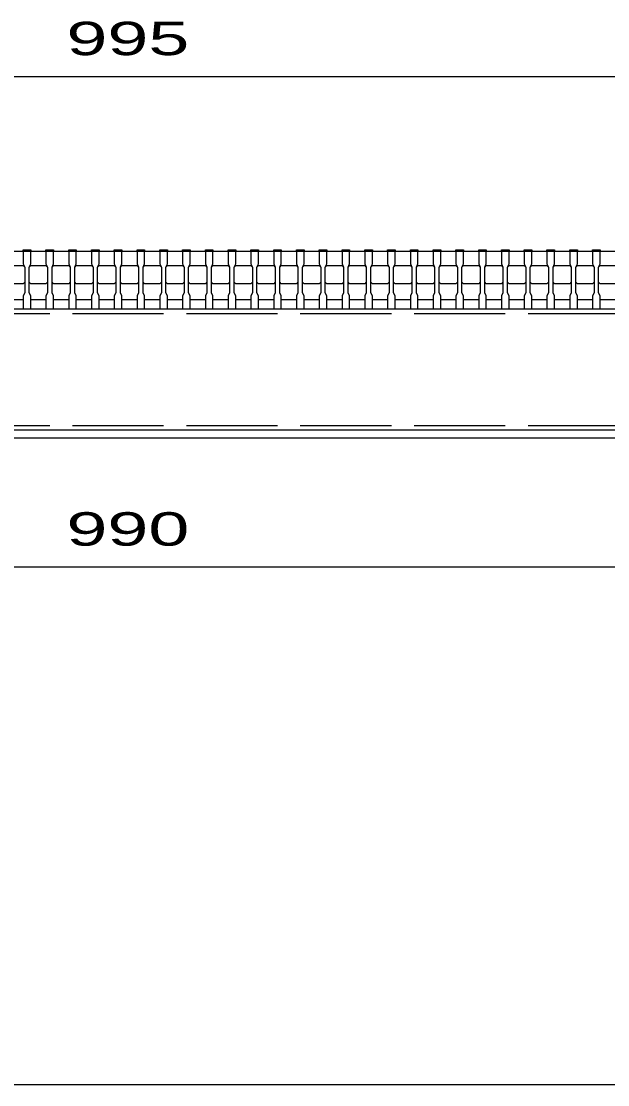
# Model space of a CAD drawing. Units: millimetres, scale not verified. Extents: x -1820 to 1731, y -1282 to 1054.
# Drawn here: x -1000 to -614, y -1146 to -446 of the extents above; entities that cross this region are included whole.
import ezdxf
from ezdxf.enums import TextEntityAlignment as Align

# ---------------------------------------------------------------- set-up
doc = ezdxf.new("R2010")
doc.units = ezdxf.units.MM
doc.header["$LTSCALE"] = 10
doc.linetypes.add('DASHED', pattern=[7.5, 6, -1.5])
for name, color, linetype, lineweight in [('0_2', 150, 'Continuous', 25), ('16', 3, 'Continuous', 25), ('22', 4, 'Continuous', 25)]:
    doc.layers.add(name, color=color, linetype=linetype, lineweight=lineweight)
doc.styles.add('ベクトル', font='')
doc.styles.get('ベクトル').set_extended_font_data('ベクトル')

msp = doc.modelspace()

# ---------------------------------------------------------------- linework, layer by layer
at = {"layer": '0_2'}
msp.add_line((1731, -1146.5), (-1729, -1146.5), dxfattribs=at)
at = {"layer": '16'}
for p, q in [((-1419, -597.5), (-424, -597.5)), ((-999, -597.5), (-999, -596.8)), ((-999, -596.8), (-994, -596.8)), ((-999, -597.5), (-999, -606)), ((-994, -597.5), (-999, -597.5)), ((-994, -596.8), (-994, -597.5)), ((-994, -606), (-994, -597.5)), ((-984, -597.5), (-984, -596.8)), ((-984, -596.8), (-979, -596.8)), ((-984, -597.5), (-984, -606)), ((-979, -597.5), (-984, -597.5)), ((-979, -596.8), (-979, -597.5)), ((-979, -606), (-979, -597.5)), ((-969, -597.5), (-969, -596.8)), ((-969, -596.8), (-964, -596.8)), ((-969, -597.5), (-969, -606)), ((-964, -597.5), (-969, -597.5)), ((-964, -596.8), (-964, -597.5)), ((-964, -606), (-964, -597.5)), ((-954, -597.5), (-954, -596.8)), ((-954, -596.8), (-949, -596.8)), ((-954, -597.5), (-954, -606)), ((-949, -597.5), (-954, -597.5)), ((-949, -596.8), (-949, -597.5)), ((-949, -606), (-949, -597.5)), ((-939, -597.5), (-939, -596.8)), ((-939, -596.8), (-934, -596.8)), ((-939, -597.5), (-939, -606)), ((-934, -597.5), (-939, -597.5)), ((-934, -596.8), (-934, -597.5)), ((-934, -606), (-934, -597.5)), ((-924, -597.5), (-924, -596.8)), ((-924, -596.8), (-919, -596.8)), ((-924, -597.5), (-924, -606)), ((-919, -597.5), (-924, -597.5)), ((-919, -596.8), (-919, -597.5)), ((-919, -606), (-919, -597.5)), ((-909, -597.5), (-909, -596.8)), ((-909, -596.8), (-904, -596.8)), ((-909, -597.5), (-909, -606)), ((-904, -597.5), (-909, -597.5)), ((-904, -596.8), (-904, -597.5)), ((-904, -606), (-904, -597.5)), ((-894, -597.5), (-894, -596.8)), ((-894, -596.8), (-889, -596.8)), ((-894, -597.5), (-894, -606)), ((-889, -597.5), (-894, -597.5)), ((-889, -596.8), (-889, -597.5)), ((-889, -606), (-889, -597.5)), ((-879, -597.5), (-879, -596.8)), ((-879, -596.8), (-874, -596.8)), ((-879, -597.5), (-879, -606)), ((-874, -597.5), (-879, -597.5)), ((-874, -596.8), (-874, -597.5)), ((-874, -606), (-874, -597.5)), ((-864, -597.5), (-864, -596.8)), ((-864, -596.8), (-859, -596.8)), ((-864, -597.5), (-864, -606)), ((-859, -597.5), (-864, -597.5)), ((-859, -596.8), (-859, -597.5)), ((-859, -606), (-859, -597.5)), ((-849, -597.5), (-849, -596.8)), ((-849, -596.8), (-844, -596.8)), ((-849, -597.5), (-849, -606)), ((-844, -597.5), (-849, -597.5)), ((-844, -596.8), (-844, -597.5)), ((-844, -606), (-844, -597.5)), ((-834, -597.5), (-834, -596.8)), ((-834, -596.8), (-829, -596.8)), ((-834, -597.5), (-834, -606)), ((-829, -597.5), (-834, -597.5)), ((-829, -596.8), (-829, -597.5)), ((-829, -606), (-829, -597.5)), ((-819, -597.5), (-819, -596.8)), ((-819, -596.8), (-814, -596.8)), ((-819, -597.5), (-819, -606)), ((-814, -597.5), (-819, -597.5)), ((-814, -596.8), (-814, -597.5)), ((-814, -606), (-814, -597.5)), ((-804, -597.5), (-804, -596.8)), ((-804, -596.8), (-799, -596.8)), ((-804, -597.5), (-804, -606)), ((-799, -597.5), (-804, -597.5)), ((-799, -596.8), (-799, -597.5)), ((-799, -606), (-799, -597.5)), ((-789, -597.5), (-789, -596.8)), ((-789, -596.8), (-784, -596.8)), ((-789, -597.5), (-789, -606)), ((-784, -597.5), (-789, -597.5)), ((-784, -596.8), (-784, -597.5)), ((-784, -606), (-784, -597.5)), ((-774, -597.5), (-774, -596.8)), ((-774, -596.8), (-769, -596.8)), ((-774, -597.5), (-774, -606)), ((-769, -597.5), (-774, -597.5)), ((-769, -596.8), (-769, -597.5)), ((-769, -606), (-769, -597.5)), ((-759, -597.5), (-759, -596.8)), ((-759, -596.8), (-754, -596.8)), ((-759, -597.5), (-759, -606)), ((-754, -597.5), (-759, -597.5)), ((-754, -596.8), (-754, -597.5)), ((-754, -606), (-754, -597.5)), ((-744, -597.5), (-744, -596.8)), ((-744, -596.8), (-739, -596.8)), ((-744, -597.5), (-744, -606)), ((-739, -597.5), (-744, -597.5)), ((-739, -596.8), (-739, -597.5)), ((-739, -606), (-739, -597.5)), ((-729, -597.5), (-729, -596.8)), ((-729, -596.8), (-724, -596.8)), ((-729, -597.5), (-729, -606)), ((-724, -597.5), (-729, -597.5)), ((-724, -596.8), (-724, -597.5)), ((-724, -606), (-724, -597.5)), ((-714, -597.5), (-714, -596.8)), ((-714, -596.8), (-709, -596.8)), ((-714, -597.5), (-714, -606)), ((-709, -597.5), (-714, -597.5)), ((-709, -596.8), (-709, -597.5)), ((-709, -606), (-709, -597.5)), ((-699, -597.5), (-699, -596.8)), ((-699, -596.8), (-694, -596.8)), ((-699, -597.5), (-699, -606)), ((-694, -597.5), (-699, -597.5)), ((-694, -596.8), (-694, -597.5)), ((-694, -606), (-694, -597.5)), ((-684, -597.5), (-684, -596.8)), ((-684, -596.8), (-679, -596.8)), ((-684, -597.5), (-684, -606)), ((-679, -597.5), (-684, -597.5)), ((-679, -596.8), (-679, -597.5)), ((-679, -606), (-679, -597.5)), ((-669, -597.5), (-669, -596.8)), ((-669, -596.8), (-664, -596.8)), ((-669, -597.5), (-669, -606)), ((-664, -597.5), (-669, -597.5)), ((-664, -596.8), (-664, -597.5)), ((-664, -606), (-664, -597.5)), ((-654, -597.5), (-654, -596.8)), ((-654, -596.8), (-649, -596.8)), ((-654, -597.5), (-654, -606)), ((-649, -597.5), (-654, -597.5)), ((-649, -596.8), (-649, -597.5)), ((-649, -606), (-649, -597.5)), ((-639, -597.5), (-639, -596.8)), ((-639, -596.8), (-634, -596.8)), ((-639, -597.5), (-639, -606)), ((-634, -597.5), (-639, -597.5)), ((-634, -596.8), (-634, -597.5)), ((-634, -606), (-634, -597.5)), ((-624, -597.5), (-624, -596.8)), ((-624, -596.8), (-619, -596.8)), ((-624, -597.5), (-624, -606)), ((-619, -597.5), (-624, -597.5)), ((-619, -596.8), (-619, -597.5)), ((-619, -606), (-619, -597.5)), ((-1009, -607), (-999, -607)), ((-999, -606), (-998, -608)), ((-999, -607), (-998, -608)), ((-998, -608), (-998, -625)), ((-995, -608), (-994, -606)), ((-995, -608), (-994, -607)), ((-995, -625), (-995, -608)), ((-994, -607), (-984, -607)), ((-984, -606), (-983, -608)), ((-984, -607), (-983, -608)), ((-983, -608), (-983, -625)), ((-980, -608), (-979, -606)), ((-980, -608), (-979, -607)), ((-980, -625), (-980, -608)), ((-979, -607), (-969, -607)), ((-969, -606), (-968, -608)), ((-969, -607), (-968, -608)), ((-968, -608), (-968, -625)), ((-965, -608), (-964, -606)), ((-965, -608), (-964, -607)), ((-965, -625), (-965, -608)), ((-964, -607), (-954, -607)), ((-954, -606), (-953, -608)), ((-954, -607), (-953, -608)), ((-953, -608), (-953, -625)), ((-950, -608), (-949, -606)), ((-950, -608), (-949, -607)), ((-950, -625), (-950, -608)), ((-949, -607), (-939, -607)), ((-939, -606), (-938, -608)), ((-939, -607), (-938, -608)), ((-938, -608), (-938, -625)), ((-935, -608), (-934, -606)), ((-935, -608), (-934, -607)), ((-935, -625), (-935, -608)), ((-934, -607), (-924, -607)), ((-924, -606), (-923, -608)), ((-924, -607), (-923, -608)), ((-923, -608), (-923, -625)), ((-920, -608), (-919, -606)), ((-920, -608), (-919, -607)), ((-920, -625), (-920, -608)), ((-919, -607), (-909, -607)), ((-909, -606), (-908, -608)), ((-909, -607), (-908, -608)), ((-908, -608), (-908, -625)), ((-905, -608), (-904, -606)), ((-905, -608), (-904, -607)), ((-905, -625), (-905, -608)), ((-904, -607), (-894, -607)), ((-894, -606), (-893, -608)), ((-894, -607), (-893, -608)), ((-893, -608), (-893, -625)), ((-890, -608), (-889, -606)), ((-890, -608), (-889, -607)), ((-890, -625), (-890, -608)), ((-889, -607), (-879, -607)), ((-879, -606), (-878, -608)), ((-879, -607), (-878, -608)), ((-878, -608), (-878, -625)), ((-875, -608), (-874, -606)), ((-875, -608), (-874, -607)), ((-875, -625), (-875, -608)), ((-874, -607), (-864, -607)), ((-864, -606), (-863, -608)), ((-864, -607), (-863, -608)), ((-863, -608), (-863, -625)), ((-860, -608), (-859, -606)), ((-860, -608), (-859, -607)), ((-860, -625), (-860, -608)), ((-859, -607), (-849, -607)), ((-849, -606), (-848, -608)), ((-849, -607), (-848, -608)), ((-848, -608), (-848, -625)), ((-845, -608), (-844, -606)), ((-845, -608), (-844, -607)), ((-845, -625), (-845, -608)), ((-844, -607), (-834, -607)), ((-834, -606), (-833, -608)), ((-834, -607), (-833, -608)), ((-833, -608), (-833, -625)), ((-830, -608), (-829, -606)), ((-830, -608), (-829, -607)), ((-830, -625), (-830, -608)), ((-829, -607), (-819, -607)), ((-819, -606), (-818, -608)), ((-819, -607), (-818, -608)), ((-818, -608), (-818, -625)), ((-815, -608), (-814, -606)), ((-815, -608), (-814, -607)), ((-815, -625), (-815, -608)), ((-814, -607), (-804, -607)), ((-804, -606), (-803, -608)), ((-804, -607), (-803, -608)), ((-803, -608), (-803, -625)), ((-800, -608), (-799, -606)), ((-800, -608), (-799, -607)), ((-800, -625), (-800, -608)), ((-799, -607), (-789, -607)), ((-789, -606), (-788, -608)), ((-789, -607), (-788, -608)), ((-788, -608), (-788, -625)), ((-785, -608), (-784, -606)), ((-785, -608), (-784, -607)), ((-785, -625), (-785, -608)), ((-784, -607), (-774, -607)), ((-774, -606), (-773, -608)), ((-774, -607), (-773, -608)), ((-773, -608), (-773, -625)), ((-770, -608), (-769, -606)), ((-770, -608), (-769, -607)), ((-770, -625), (-770, -608)), ((-769, -607), (-759, -607)), ((-759, -606), (-758, -608)), ((-759, -607), (-758, -608)), ((-758, -608), (-758, -625)), ((-755, -608), (-754, -606)), ((-755, -608), (-754, -607)), ((-755, -625), (-755, -608)), ((-754, -607), (-744, -607)), ((-744, -606), (-743, -608)), ((-744, -607), (-743, -608)), ((-743, -608), (-743, -625)), ((-740, -608), (-739, -606)), ((-740, -608), (-739, -607)), ((-740, -625), (-740, -608)), ((-739, -607), (-729, -607)), ((-729, -606), (-728, -608)), ((-729, -607), (-728, -608)), ((-728, -608), (-728, -625)), ((-725, -608), (-724, -606)), ((-725, -608), (-724, -607)), ((-725, -625), (-725, -608)), ((-724, -607), (-714, -607)), ((-714, -606), (-713, -608)), ((-714, -607), (-713, -608)), ((-713, -608), (-713, -625)), ((-710, -608), (-709, -606)), ((-710, -608), (-709, -607)), ((-710, -625), (-710, -608)), ((-709, -607), (-699, -607)), ((-699, -606), (-698, -608)), ((-699, -607), (-698, -608)), ((-698, -608), (-698, -625)), ((-695, -608), (-694, -606)), ((-695, -608), (-694, -607)), ((-695, -625), (-695, -608)), ((-694, -607), (-684, -607)), ((-684, -606), (-683, -608)), ((-684, -607), (-683, -608)), ((-683, -608), (-683, -625)), ((-680, -608), (-679, -606)), ((-680, -608), (-679, -607)), ((-680, -625), (-680, -608)), ((-679, -607), (-669, -607)), ((-669, -606), (-668, -608)), ((-669, -607), (-668, -608)), ((-668, -608), (-668, -625)), ((-665, -608), (-664, -606)), ((-665, -608), (-664, -607)), ((-665, -625), (-665, -608)), ((-664, -607), (-654, -607)), ((-654, -606), (-653, -608)), ((-654, -607), (-653, -608)), ((-653, -608), (-653, -625)), ((-650, -608), (-649, -606)), ((-650, -608), (-649, -607)), ((-650, -625), (-650, -608)), ((-649, -607), (-639, -607)), ((-639, -606), (-638, -608)), ((-639, -607), (-638, -608)), ((-638, -608), (-638, -625)), ((-635, -608), (-634, -606)), ((-635, -608), (-634, -607)), ((-635, -625), (-635, -608)), ((-634, -607), (-624, -607)), ((-624, -606), (-623, -608)), ((-624, -607), (-623, -608)), ((-623, -608), (-623, -625)), ((-620, -608), (-619, -606)), ((-620, -608), (-619, -607)), ((-620, -625), (-620, -608)), ((-619, -607), (-609, -607)), ((-999, -619), (-1009, -619)), ((-998, -618), (-999, -619)), ((-994, -619), (-995, -618)), ((-984, -619), (-994, -619)), ((-983, -618), (-984, -619)), ((-979, -619), (-980, -618)), ((-969, -619), (-979, -619)), ((-968, -618), (-969, -619)), ((-964, -619), (-965, -618)), ((-954, -619), (-964, -619)), ((-953, -618), (-954, -619)), ((-949, -619), (-950, -618)), ((-939, -619), (-949, -619)), ((-938, -618), (-939, -619)), ((-934, -619), (-935, -618)), ((-924, -619), (-934, -619)), ((-923, -618), (-924, -619)), ((-919, -619), (-920, -618)), ((-909, -619), (-919, -619)), ((-908, -618), (-909, -619)), ((-904, -619), (-905, -618)), ((-894, -619), (-904, -619)), ((-893, -618), (-894, -619)), ((-889, -619), (-890, -618)), ((-879, -619), (-889, -619)), ((-878, -618), (-879, -619)), ((-874, -619), (-875, -618)), ((-864, -619), (-874, -619)), ((-863, -618), (-864, -619)), ((-859, -619), (-860, -618)), ((-849, -619), (-859, -619)), ((-848, -618), (-849, -619)), ((-844, -619), (-845, -618)), ((-834, -619), (-844, -619)), ((-833, -618), (-834, -619)), ((-829, -619), (-830, -618)), ((-819, -619), (-829, -619)), ((-818, -618), (-819, -619)), ((-814, -619), (-815, -618)), ((-804, -619), (-814, -619)), ((-803, -618), (-804, -619)), ((-799, -619), (-800, -618)), ((-789, -619), (-799, -619)), ((-788, -618), (-789, -619)), ((-784, -619), (-785, -618)), ((-774, -619), (-784, -619)), ((-773, -618), (-774, -619)), ((-769, -619), (-770, -618)), ((-759, -619), (-769, -619)), ((-758, -618), (-759, -619)), ((-754, -619), (-755, -618)), ((-744, -619), (-754, -619)), ((-743, -618), (-744, -619)), ((-739, -619), (-740, -618)), ((-729, -619), (-739, -619)), ((-728, -618), (-729, -619)), ((-724, -619), (-725, -618)), ((-714, -619), (-724, -619)), ((-713, -618), (-714, -619)), ((-709, -619), (-710, -618)), ((-699, -619), (-709, -619)), ((-698, -618), (-699, -619)), ((-694, -619), (-695, -618)), ((-684, -619), (-694, -619)), ((-683, -618), (-684, -619)), ((-679, -619), (-680, -618)), ((-669, -619), (-679, -619)), ((-668, -618), (-669, -619)), ((-664, -619), (-665, -618)), ((-654, -619), (-664, -619)), ((-653, -618), (-654, -619)), ((-649, -619), (-650, -618)), ((-639, -619), (-649, -619)), ((-638, -618), (-639, -619)), ((-634, -619), (-635, -618)), ((-624, -619), (-634, -619)), ((-623, -618), (-624, -619)), ((-619, -619), (-620, -618)), ((-609, -619), (-619, -619)), ((-1009, -629.5), (-999, -629.5)), ((-998, -625), (-999, -627)), ((-999, -627), (-999, -635.5)), ((-994, -627), (-995, -625)), ((-994, -635.5), (-994, -627)), ((-994, -629.5), (-984, -629.5)), ((-983, -625), (-984, -627)), ((-984, -627), (-984, -635.5)), ((-979, -627), (-980, -625)), ((-979, -635.5), (-979, -627)), ((-979, -629.5), (-969, -629.5)), ((-968, -625), (-969, -627)), ((-969, -627), (-969, -635.5)), ((-964, -627), (-965, -625)), ((-964, -635.5), (-964, -627)), ((-964, -629.5), (-954, -629.5)), ((-953, -625), (-954, -627)), ((-954, -627), (-954, -635.5)), ((-949, -627), (-950, -625)), ((-949, -635.5), (-949, -627)), ((-949, -629.5), (-939, -629.5)), ((-938, -625), (-939, -627)), ((-939, -627), (-939, -635.5)), ((-934, -627), (-935, -625)), ((-934, -635.5), (-934, -627)), ((-934, -629.5), (-924, -629.5)), ((-923, -625), (-924, -627)), ((-924, -627), (-924, -635.5)), ((-919, -627), (-920, -625)), ((-919, -635.5), (-919, -627)), ((-919, -629.5), (-909, -629.5)), ((-908, -625), (-909, -627)), ((-909, -627), (-909, -635.5)), ((-904, -627), (-905, -625)), ((-904, -635.5), (-904, -627)), ((-904, -629.5), (-894, -629.5)), ((-893, -625), (-894, -627)), ((-894, -627), (-894, -635.5)), ((-889, -627), (-890, -625)), ((-889, -635.5), (-889, -627)), ((-889, -629.5), (-879, -629.5)), ((-878, -625), (-879, -627)), ((-879, -627), (-879, -635.5)), ((-874, -627), (-875, -625)), ((-874, -635.5), (-874, -627)), ((-874, -629.5), (-864, -629.5)), ((-863, -625), (-864, -627)), ((-864, -627), (-864, -635.5)), ((-859, -627), (-860, -625)), ((-859, -635.5), (-859, -627)), ((-859, -629.5), (-849, -629.5)), ((-848, -625), (-849, -627)), ((-849, -627), (-849, -635.5)), ((-844, -627), (-845, -625)), ((-844, -635.5), (-844, -627)), ((-844, -629.5), (-834, -629.5)), ((-833, -625), (-834, -627)), ((-834, -627), (-834, -635.5)), ((-829, -627), (-830, -625)), ((-829, -635.5), (-829, -627)), ((-829, -629.5), (-819, -629.5)), ((-818, -625), (-819, -627)), ((-819, -627), (-819, -635.5)), ((-814, -627), (-815, -625)), ((-814, -635.5), (-814, -627)), ((-814, -629.5), (-804, -629.5)), ((-803, -625), (-804, -627)), ((-804, -627), (-804, -635.5)), ((-799, -627), (-800, -625)), ((-799, -635.5), (-799, -627)), ((-799, -629.5), (-789, -629.5)), ((-788, -625), (-789, -627)), ((-789, -627), (-789, -635.5)), ((-784, -627), (-785, -625)), ((-784, -635.5), (-784, -627)), ((-784, -629.5), (-774, -629.5)), ((-773, -625), (-774, -627)), ((-774, -627), (-774, -635.5)), ((-769, -627), (-770, -625)), ((-769, -635.5), (-769, -627)), ((-769, -629.5), (-759, -629.5)), ((-758, -625), (-759, -627)), ((-759, -627), (-759, -635.5)), ((-754, -627), (-755, -625)), ((-754, -635.5), (-754, -627)), ((-754, -629.5), (-744, -629.5)), ((-743, -625), (-744, -627)), ((-744, -627), (-744, -635.5)), ((-739, -627), (-740, -625)), ((-739, -635.5), (-739, -627)), ((-739, -629.5), (-729, -629.5)), ((-728, -625), (-729, -627)), ((-729, -627), (-729, -635.5)), ((-724, -627), (-725, -625)), ((-724, -635.5), (-724, -627)), ((-724, -629.5), (-714, -629.5)), ((-713, -625), (-714, -627)), ((-714, -627), (-714, -635.5)), ((-709, -627), (-710, -625)), ((-709, -635.5), (-709, -627)), ((-709, -629.5), (-699, -629.5)), ((-698, -625), (-699, -627)), ((-699, -627), (-699, -635.5)), ((-694, -627), (-695, -625)), ((-694, -635.5), (-694, -627)), ((-694, -629.5), (-684, -629.5)), ((-683, -625), (-684, -627)), ((-684, -627), (-684, -635.5)), ((-679, -627), (-680, -625)), ((-679, -635.5), (-679, -627)), ((-679, -629.5), (-669, -629.5)), ((-668, -625), (-669, -627)), ((-669, -627), (-669, -635.5)), ((-664, -627), (-665, -625)), ((-664, -635.5), (-664, -627)), ((-664, -629.5), (-654, -629.5)), ((-653, -625), (-654, -627)), ((-654, -627), (-654, -635.5)), ((-649, -627), (-650, -625)), ((-649, -635.5), (-649, -627)), ((-649, -629.5), (-639, -629.5)), ((-638, -625), (-639, -627)), ((-639, -627), (-639, -635.5)), ((-634, -627), (-635, -625)), ((-634, -635.5), (-634, -627)), ((-634, -629.5), (-624, -629.5)), ((-623, -625), (-624, -627)), ((-624, -627), (-624, -635.5)), ((-619, -627), (-620, -625)), ((-619, -635.5), (-619, -627)), ((-619, -629.5), (-609, -629.5)), ((-1416.5, -635.5), (-426.5, -635.5)), ((-999, -635.5), (-994, -635.5)), ((-984, -635.5), (-979, -635.5)), ((-969, -635.5), (-964, -635.5)), ((-954, -635.5), (-949, -635.5)), ((-939, -635.5), (-934, -635.5)), ((-924, -635.5), (-919, -635.5)), ((-909, -635.5), (-904, -635.5)), ((-894, -635.5), (-889, -635.5)), ((-879, -635.5), (-874, -635.5)), ((-864, -635.5), (-859, -635.5)), ((-849, -635.5), (-844, -635.5)), ((-834, -635.5), (-829, -635.5)), ((-819, -635.5), (-814, -635.5)), ((-804, -635.5), (-799, -635.5)), ((-789, -635.5), (-784, -635.5)), ((-774, -635.5), (-769, -635.5)), ((-759, -635.5), (-754, -635.5)), ((-744, -635.5), (-739, -635.5)), ((-729, -635.5), (-724, -635.5)), ((-714, -635.5), (-709, -635.5)), ((-699, -635.5), (-694, -635.5)), ((-684, -635.5), (-679, -635.5)), ((-669, -635.5), (-664, -635.5)), ((-654, -635.5), (-649, -635.5)), ((-639, -635.5), (-634, -635.5)), ((-624, -635.5), (-619, -635.5)), ((-426.5, -715.5), (-1416.5, -715.5)), ((-426.5, -715.5), (-1416.5, -715.5)), ((-1416.5, -720.5), (-426.5, -720.5))]:
    msp.add_line(p, q, dxfattribs=at)
at = {"layer": '16', "linetype": 'DASHED'}
for p, q in [((-1416.5, -638.7), (-426.5, -638.7)), ((-1416.5, -712.3), (-426.5, -712.3))]:
    msp.add_line(p, q, dxfattribs=at)
at = {"layer": '22'}
for p, q in [((-1419, -482.5), (-424, -482.5)), ((-1416.5, -805.5), (-426.5, -805.5))]:
    msp.add_line(p, q, dxfattribs=at)

# ---------------------------------------------------------------- texts
at = {"layer": '22', "color": 2, "style": 'ベクトル', "width": 1.65}
for s, p in [(' 995 ', (-984, -457.5)), (' 990 ', (-984, -780.5))]:
    msp.add_text(s, height=21.99, dxfattribs=at).set_placement(p, align=Align.MIDDLE_LEFT)

doc.saveas('drawing.dxf')
